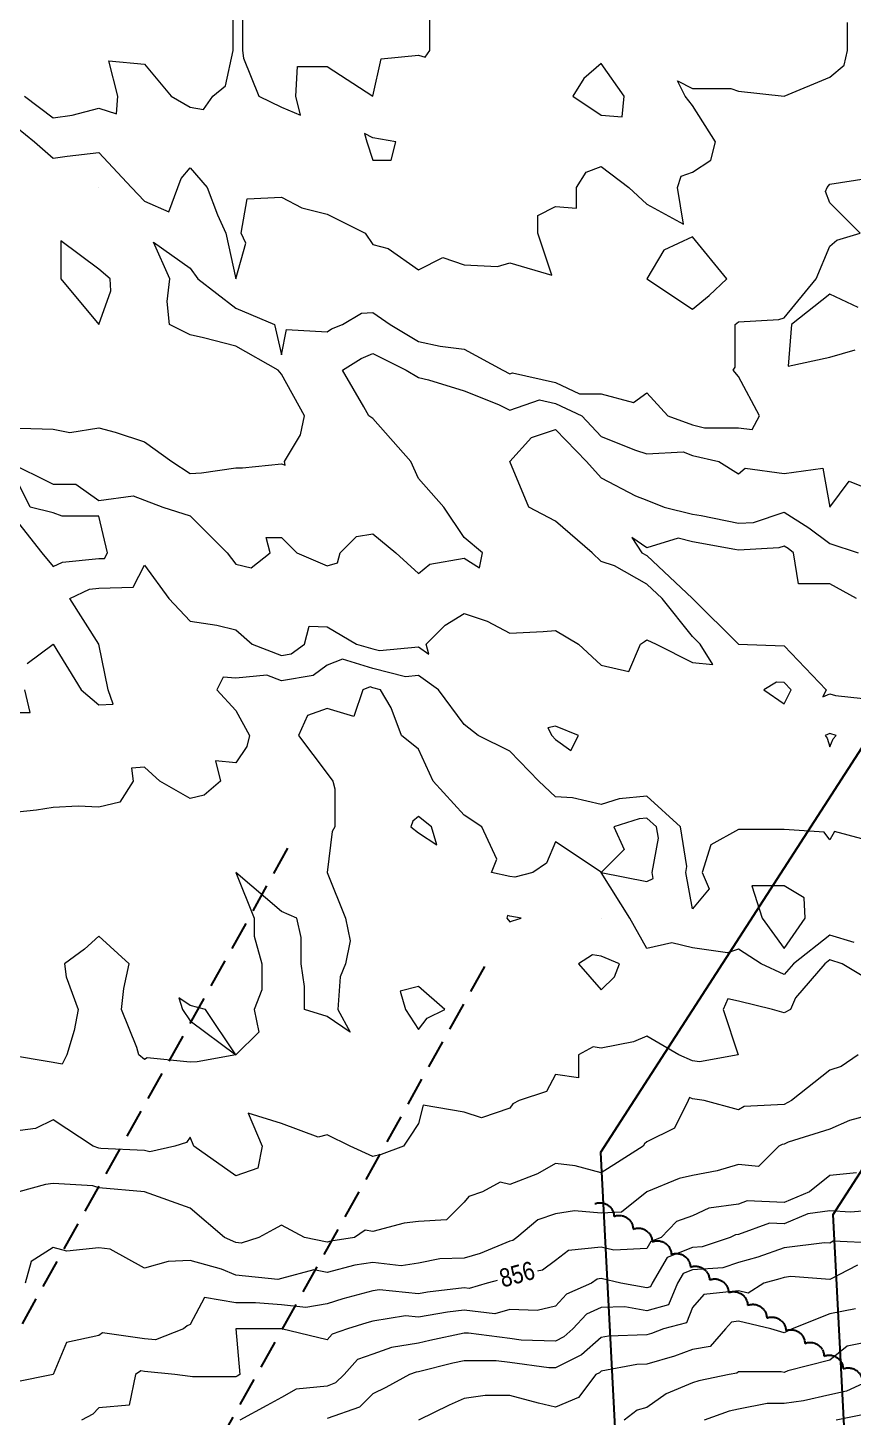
# Model space of a CAD drawing. Extents: x 532589 to 538856, y 6045658 to 6049082.
# Drawn here: x 536617 to 536977, y 6047909 to 6048514 of the extents above; entities that cross this region are included whole.
import ezdxf

# ---------------------------------------------------------------- set-up
doc = ezdxf.new("R2010")
doc.units = 0
doc.header["$LTSCALE"] = 5
doc.linetypes.add('0', pattern=[1, 1, 0])
doc.linetypes.add('foc-ACCESSROAD', pattern=[3.75, 2.5, -1.25])
for name, color, linetype in [('C-AR', 13, 'foc-ACCESSROAD'), ('F-RW', 190, 'Continuous'), ('T-BUSH', 110, '0')]:
    doc.layers.add(name, color=color, linetype=linetype)
doc.layers.add('C-TOPO-MAJR', color=7, linetype='Continuous', lineweight=15, true_color=0xd3aa5f)
doc.layers.add('C-TOPO-MINR', color=7, linetype='Continuous', lineweight=13, true_color=0xe9d5af)
doc.layers.add('C-TOPO-MAJR-TEXT', color=7, linetype='Continuous', true_color=0x644b1b)
doc.styles.get("Standard").update_dxf_attribs({"font": 'ARIALN.TTF'})

msp = doc.modelspace()

# ---------------------------------------------------------------- linework, layer by layer
at = {"layer": 'C-AR', "flags": 128}
for points in [[(536194.759, 6047196.13), (536730.883, 6048156.681)], [(536816.545, 6048105.08), (536280.421, 6047144.529)]]:
    msp.add_lwpolyline(points, dxfattribs=at)
at = {"layer": 'C-TOPO-MAJR', "color": 9, "true_color": 0xbfbfbf, "flags": 128}
for points, elevation in [([(536616.079, 6048484.604), (536628.521, 6048475.124), (536636.815, 6048476.31), (536648.43, 6048479.366), (536656.084, 6048476.949), (536656.723, 6048484.604), (536652.857, 6048500.085), (536668.338, 6048498.536), (536679.953, 6048484.604), (536688.246, 6048479.864), (536694.101, 6048478.749), (536698.2, 6048484.604), (536703.63, 6048489.128), (536707.047, 6048504.512), (536707.047, 6048505.619), (536707.047, 6048524.42)], 4270), ([(536711.001, 6048521.574), (536711.001, 6048504.512), (536711.476, 6048501.191), (536718.109, 6048484.604), (536728.063, 6048479.864), (536736.356, 6048476.31), (536734.284, 6048484.604), (536735.09, 6048497.485), (536747.971, 6048497.485), (536767.879, 6048484.604), (536771.501, 6048500.89), (536787.788, 6048502.52), (536790.634, 6048501.666), (536792.765, 6048504.512), (536792.765, 6048519.443)], 4270), ([(536978.578, 6048265.612), (536966.963, 6048271.946), (536953.389, 6048271.946), (536951.243, 6048285.521), (536948.863, 6048287.329), (536947.054, 6048288.469), (536944.843, 6048287.731), (536927.146, 6048286.693), (536925.67, 6048286.997), (536907.238, 6048290.348), (536900.866, 6048291.893), (536887.329, 6048287.618), (536880.687, 6048292.163), (536885.115, 6048285.521), (536887.329, 6048284.275), (536907.238, 6048265.612), (536927.146, 6048245.704), (536947.054, 6048244.907), (536965.43, 6048225.796), (536963.897, 6048222.73), (536966.963, 6048224.063), (536969.453, 6048223.305), (536986.871, 6048221.374)], 4275), ([(536986.871, 6048159.177), (536969.06, 6048163.973), (536966.963, 6048160.378), (536964.619, 6048163.727), (536947.054, 6048164.825), (536928.391, 6048164.825), (536927.146, 6048164.825), (536915.199, 6048158.109), (536911.427, 6048146.162), (536914.474, 6048138.926), (536907.238, 6048130.24), (536904.29, 6048146.162), (536904.751, 6048148.649), (536902, 6048166.071), (536887.329, 6048179.343), (536875.211, 6048178.189), (536867.421, 6048175.74), (536854.886, 6048178.606), (536847.513, 6048179.115), (536840.14, 6048185.979), (536827.604, 6048198.994), (536813.818, 6048205.887), (536807.696, 6048210.569), (536796.442, 6048225.796), (536787.788, 6048232.016), (536782.101, 6048231.483), (536767.879, 6048235.114), (536754.607, 6048239.068), (536747.971, 6048236.58), (536741.809, 6048231.958), (536728.063, 6048229.667), (536721.729, 6048232.13), (536708.154, 6048230.771), (536702.626, 6048231.325), (536699.861, 6048225.796), (536708.154, 6048216.747), (536714.126, 6048205.887), (536712.932, 6048201.109), (536708.154, 6048193.94), (536699.308, 6048194.826), (536701.522, 6048185.979), (536694.373, 6048179.852), (536688.246, 6048178.394), (536674.971, 6048185.979), (536668.338, 6048192.101), (536662.651, 6048191.666), (536663.363, 6048185.979), (536657.617, 6048176.791), (536648.43, 6048174.604), (536639.469, 6048175.031), (536628.521, 6048174.455), (536621.281, 6048173.31), (536608.613, 6048172.042)], 4275), ([(536978.578, 6048015.097), (536966.963, 6048014.044), (536958.112, 6048006.804), (536947.054, 6048002.175), (536931.031, 6048002.919), (536927.146, 6048001.494), (536914.265, 6047999.777), (536907.238, 6047996.417), (536900.174, 6047993.959), (536893.55, 6047986.896), (536889.075, 6047985.15), (536887.329, 6047982.156), (536872.851, 6047981.466), (536867.421, 6047982.777), (536853.114, 6047981.295), (536847.513, 6047976.942), (536841.731, 6047972.769), (536827.604, 6047970.049), (536825.453, 6047969.138), (536817.65, 6047966.987), (536809.907, 6047964.776), (536807.696, 6047965.046), (536791.684, 6047963.091), (536787.788, 6047962.392), (536770.723, 6047964.144), (536767.879, 6047963.67), (536754.782, 6047960.176), (536747.971, 6047958.062), (536738.603, 6047956.447), (536728.063, 6047957.558), (536716.687, 6047958.455), (536708.154, 6047958.455), (536694.426, 6047960.808), (536688.246, 6047949.071), (536686.918, 6047948.407), (536685.4, 6047947.079), (536673.116, 6047942.301), (536668.338, 6047942.813), (536650.09, 6047945.418), (536648.43, 6047944.233), (536634.376, 6047941.224), (536628.521, 6047927.171), (536611.933, 6047923.85)], 4280), ([(536986.871, 6047942.102), (536974.514, 6047939.528), (536966.963, 6047933.392), (536948.715, 6047928.831), (536947.054, 6047928.037), (536945.809, 6047928.416), (536927.146, 6047928.416), (536926.56, 6047927.757), (536923.16, 6047927.171), (536909.891, 6047924.518), (536907.238, 6047923.553), (536895.678, 6047918.822), (536887.329, 6047912.791), (536883.002, 6047911.59), (536877.375, 6047907.262)], 4285)]:
    msp.add_lwpolyline(points, dxfattribs=dict(at, elevation=elevation))
at = {"layer": 'C-TOPO-MINR', "color": 254, "true_color": 0xd9d9d9, "flags": 128}
for points, elevation in [([(536608.613, 6048474.281), (536620.377, 6048464.695), (536628.521, 6048457.527), (536634.7, 6048458.517), (536648.43, 6048460.102), (536662.65, 6048444.787), (536668.338, 6048438.888), (536678.955, 6048434.17), (536682.819, 6048444.787), (536684.266, 6048448.767), (536688.246, 6048453.313), (536695.711, 6048444.787), (536700.186, 6048432.847), (536703.73, 6048424.879), (536708.154, 6048404.983), (536712.579, 6048420.454), (536710.498, 6048424.879), (536713.13, 6048439.811), (536728.063, 6048440.593), (536736.914, 6048435.936), (536747.971, 6048433.174), (536764.562, 6048424.879), (536767.879, 6048419.9), (536774.521, 6048418.237), (536787.788, 6048408.947), (536798.404, 6048414.262), (536807.696, 6048411.03), (536822.175, 6048410.4), (536827.604, 6048411.999), (536845.85, 6048406.633), (536839.768, 6048424.879), (536839.768, 6048432.623), (536847.513, 6048436.496), (536856.559, 6048435.741), (536856.559, 6048444.787), (536860.784, 6048451.425), (536867.421, 6048453.977), (536879.364, 6048444.787), (536887.329, 6048437.546), (536903.251, 6048428.865), (536900.611, 6048444.787), (536902.265, 6048449.76), (536907.238, 6048451.414), (536915.203, 6048456.73), (536917.196, 6048464.695), (536907.238, 6048480.617), (536903.912, 6048484.604), (536900.594, 6048491.248), (536907.238, 6048487.929), (536923.821, 6048487.929), (536927.146, 6048486.82), (536947.051, 6048484.607), (536947.054, 6048484.612), (536947.058, 6048484.607), (536966.963, 6048492.899), (536973.298, 6048498.177), (536974.705, 6048504.512), (536974.705, 6048516.678)], 4271), ([(536867.421, 6048476.308), (536876.472, 6048475.553), (536877.378, 6048484.604), (536867.421, 6048498.822), (536859.764, 6048492.26), (536854.981, 6048484.604), (536867.421, 6048476.308)], 4271), ([(536767.879, 6048466.503), (536764.265, 6048468.31), (536765.228, 6048464.695), (536767.879, 6048456.742), (536775.833, 6048456.742), (536777.825, 6048464.695), (536767.879, 6048466.503)], 4271), ([(536613.971, 6048339.887), (536628.521, 6048339.348), (536635.761, 6048338.006), (536648.43, 6048340.004), (536655.542, 6048338.133), (536668.338, 6048333.87), (536680.284, 6048325.337), (536688.246, 6048320.146), (536693.221, 6048320.362), (536708.154, 6048322.493), (536710.999, 6048322.493), (536728.063, 6048324.291), (536729.719, 6048323.68), (536729.388, 6048325.337), (536736.359, 6048336.949), (536738.018, 6048345.245), (536728.063, 6048363.349), (536726.535, 6048365.154), (536708.154, 6048375.539), (536694.104, 6048379.205), (536688.246, 6048380.537), (536679.194, 6048385.062), (536678.293, 6048395.015), (536679.4, 6048404.97), (536672.315, 6048420.902), (536688.246, 6048409.656), (536691.565, 6048404.97), (536708.154, 6048392.127), (536725.001, 6048385.062), (536728.063, 6048371.779), (536730.274, 6048382.851), (536747.971, 6048381.918), (536749.898, 6048383.135), (536754.606, 6048385.062), (536762.902, 6048390.04), (536767.879, 6048390.257), (536775.346, 6048385.062), (536787.788, 6048377.688), (536797.268, 6048375.582), (536807.696, 6048374.28), (536824.542, 6048365.154), (536827.604, 6048363.562), (536828.775, 6048363.983), (536847.513, 6048359.725), (536857.898, 6048354.769), (536867.421, 6048354.769), (536881.472, 6048351.103), (536887.329, 6048355.198), (536896.382, 6048345.245), (536907.238, 6048341.265), (536912.429, 6048340.054), (536927.146, 6048340.054), (536933.117, 6048339.274), (536936.334, 6048345.245), (536927.146, 6048362.315), (536924.939, 6048365.154), (536925.822, 6048366.478), (536925.822, 6048385.062), (536926.544, 6048385.664), (536927.146, 6048386.23), (536944.844, 6048387.272), (536947.054, 6048387.905), (536961.105, 6048404.97), (536966.963, 6048419.193), (536970.025, 6048421.817), (536980.246, 6048424.879), (536966.963, 6048438.162), (536965.157, 6048442.982), (536965.86, 6048444.787), (536966.963, 6048446.315), (536982.889, 6048448.769)], 4272), ([(536648.431, 6048444.787), (536648.43, 6048444.789), (536648.428, 6048444.789), (536648.417, 6048444.787), (536648.43, 6048444.739), (536648.478, 6048444.739), (536648.431, 6048444.787)], 4272), ([(536653.405, 6048404.97), (536648.43, 6048409.116), (536631.847, 6048421.553), (536631.847, 6048404.97), (536648.43, 6048385.067), (536653.666, 6048399.734), (536653.405, 6048404.97)], 4271), ([(536914.477, 6048397.731), (536922.169, 6048404.97), (536907.238, 6048423.344), (536894.666, 6048417.542), (536887.331, 6048404.97), (536907.238, 6048391.7), (536914.477, 6048397.731)], 4271), ([(536979.406, 6048392.527), (536966.963, 6048398.334), (536950.37, 6048385.062), (536948.86, 6048366.959), (536966.963, 6048370.842), (536978.025, 6048374)], 4272), ([(536608.613, 6048304.526), (536623.546, 6048285.521), (536628.521, 6048279.463), (536632.619, 6048281.423), (536648.43, 6048282.952), (536650.918, 6048283.032), (536652.221, 6048285.521), (536648.43, 6048301.452), (536632.498, 6048301.452), (536628.521, 6048302.943), (536618.561, 6048305.429), (536608.661, 6048325.289), (536628.521, 6048315.389), (536638.469, 6048315.389), (536648.43, 6048308.268), (536663.363, 6048310.404), (536668.338, 6048308.491), (536676.301, 6048305.429), (536688.246, 6048301.696), (536704.422, 6048285.521), (536708.154, 6048280.544), (536714.792, 6048278.884), (536723.09, 6048285.521), (536721.429, 6048292.154), (536728.063, 6048292.154), (536734.696, 6048285.521), (536747.971, 6048279.838), (536752.393, 6048281.099), (536753.654, 6048285.521), (536760.767, 6048292.633), (536767.879, 6048293.82), (536777.835, 6048285.521), (536787.788, 6048276.468), (536792.766, 6048280.543), (536807.696, 6048283.18), (536814.327, 6048278.89), (536815.655, 6048285.521), (536807.696, 6048292.151), (536798.847, 6048305.429), (536787.788, 6048317.872), (536784.469, 6048325.337), (536767.879, 6048344.003), (536766.072, 6048345.245), (536763.903, 6048349.222), (536754.608, 6048365.154), (536762.742, 6048370.291), (536767.879, 6048372.393), (536782.359, 6048365.154), (536787.788, 6048362.011), (536792.052, 6048360.889), (536807.696, 6048356.197), (536822.626, 6048350.224), (536827.604, 6048347.635), (536840.487, 6048352.271), (536847.513, 6048350.674), (536858.888, 6048345.245), (536867.421, 6048336.288), (536882.351, 6048330.315), (536887.329, 6048328.656), (536903.045, 6048329.53), (536907.238, 6048327.993), (536918.617, 6048325.337), (536927.146, 6048319.908), (536930.131, 6048322.352), (536947.054, 6048320.143), (536963.977, 6048322.352), (536966.96, 6048305.429), (536966.962, 6048305.428), (536966.963, 6048305.427), (536966.966, 6048305.426), (536966.975, 6048305.429), (536975.492, 6048316.808), (536986.871, 6048312.068)], 4273), ([(536617.146, 6048237.171), (536628.521, 6048245.701), (536640.773, 6048225.796), (536648.43, 6048219.161), (536654.652, 6048219.573), (536652.577, 6048225.796), (536648.431, 6048245.703), (536648.433, 6048245.704), (536648.43, 6048245.707), (536635.76, 6048265.612), (536644.331, 6048269.711), (536648.43, 6048270.107), (536663.361, 6048270.589), (536668.338, 6048280.094), (536678.955, 6048265.612), (536688.246, 6048255.656), (536699.863, 6048253.995), (536708.154, 6048251.923), (536715.263, 6048245.704), (536728.063, 6048240.728), (536732.328, 6048241.439), (536738.015, 6048245.704), (536740.181, 6048253.494), (536747.971, 6048253.171), (536760.77, 6048245.704), (536767.879, 6048243.586), (536770.724, 6048242.86), (536787.788, 6048244.461), (536792.207, 6048241.285), (536791.101, 6048245.704), (536799.401, 6048253.999), (536807.696, 6048258.977), (536817.653, 6048255.656), (536827.604, 6048250.443), (536842.084, 6048251.133), (536847.513, 6048251.675), (536857.465, 6048245.704), (536867.421, 6048236.514), (536879.364, 6048233.761), (536884.486, 6048245.704), (536886.224, 6048246.81), (536887.329, 6048247.514), (536891.311, 6048245.704), (536907.238, 6048237.741), (536916.087, 6048236.855), (536910.555, 6048245.704), (536907.238, 6048249.021), (536893.965, 6048265.612), (536887.329, 6048271.833), (536873.112, 6048279.829), (536867.421, 6048281.726), (536863.437, 6048285.521), (536847.513, 6048299.37), (536835.9, 6048305.429), (536827.608, 6048325.334), (536827.606, 6048325.337), (536837.006, 6048335.844), (536847.513, 6048339.345), (536861.023, 6048325.337), (536867.421, 6048318.172), (536882.349, 6048310.409), (536887.329, 6048308.417), (536894.798, 6048305.429), (536907.238, 6048302.413), (536910.924, 6048301.742), (536927.146, 6048298.402), (536933.783, 6048298.792), (536947.054, 6048303.218), (536957.912, 6048296.379), (536966.963, 6048289.5), (536979.406, 6048285.521)], 4274), ([(536608.613, 6048215.839), (536618.569, 6048215.839), (536616.27, 6048225.796)], 4274), ([(536977.682, 6048115.534), (536966.963, 6048118.721), (536951.173, 6048106.346), (536947.054, 6048101.569), (536937.102, 6048106.346), (536927.146, 6048112.633), (536922.367, 6048111.124), (536907.238, 6048113.21), (536898.188, 6048115.395), (536887.329, 6048112.983), (536879.865, 6048126.254), (536867.423, 6048146.16), (536887.329, 6048142.182), (536890.043, 6048143.449), (536889.54, 6048146.162), (536892.308, 6048161.092), (536891.522, 6048166.071), (536887.329, 6048169.864), (536883.866, 6048169.534), (536872.851, 6048166.071), (536877.381, 6048156.11), (536867.421, 6048146.17), (536867.397, 6048146.187), (536847.513, 6048159.429), (536843.536, 6048150.139), (536837.568, 6048146.162), (536829.701, 6048144.066), (536827.604, 6048144.43), (536819.636, 6048146.162), (536821.915, 6048151.852), (536815.353, 6048166.071), (536807.696, 6048171.047), (536794.123, 6048185.979), (536787.788, 6048199.914), (536780.32, 6048205.887), (536775.833, 6048217.842), (536771.193, 6048225.796), (536767.879, 6048226.642), (536766.675, 6048227.001), (536763.46, 6048225.796), (536759.584, 6048214.183), (536747.971, 6048217.598), (536739.316, 6048214.543), (536735.528, 6048205.887), (536747.971, 6048189.298), (536750.46, 6048185.979), (536751.291, 6048182.659), (536751.291, 6048166.071), (536750.067, 6048163.974), (536747.971, 6048146.174), (536747.966, 6048146.167), (536747.97, 6048146.162), (536747.971, 6048146.158), (536755.934, 6048126.254), (536757.923, 6048116.302), (536755.937, 6048106.346), (536753.662, 6048100.654), (536752.568, 6048086.437), (536757.931, 6048076.477), (536747.971, 6048083.292), (536738.011, 6048086.437), (536738.011, 6048096.398), (536736.589, 6048106.346), (536736.589, 6048117.728), (536734.697, 6048126.254), (536728.063, 6048129.097), (536708.156, 6048146.162), (536708.154, 6048146.174), (536708.151, 6048146.166), (536708.15, 6048146.162), (536708.154, 6048146.15), (536716.123, 6048126.254), (536716.123, 6048118.286), (536719.537, 6048106.346), (536719.537, 6048094.963), (536716.123, 6048086.437), (536718.118, 6048076.474), (536708.154, 6048066.541), (536694.89, 6048086.437), (536688.246, 6048088.1), (536683.263, 6048091.42), (536684.921, 6048086.437), (536688.246, 6048081.454), (536708.146, 6048066.529), (536691.234, 6048063.541), (536688.246, 6048063.384), (536669.509, 6048065.358), (536668.338, 6048064.538), (536665.85, 6048066.529), (536665.02, 6048069.846), (536658.386, 6048086.437), (536659.292, 6048095.483), (536661.7, 6048106.346), (536648.43, 6048118.288), (536642.142, 6048112.633), (536633.499, 6048106.346), (536634.211, 6048100.656), (536639.379, 6048086.437), (536637.707, 6048077.251), (536634.495, 6048066.529), (536632.504, 6048062.546), (536628.521, 6048063.209), (536608.621, 6048066.529)], 4276), ([(536950.116, 6048225.796), (536947.054, 6048228.98), (536943.737, 6048229.113), (536938.205, 6048225.796), (536947.054, 6048219.672), (536950.116, 6048225.796)], 4274), ([(536854.157, 6048199.243), (536857.479, 6048205.887), (536847.513, 6048209.874), (536844.187, 6048209.213), (536845.85, 6048205.887), (536847.513, 6048204.074), (536854.157, 6048199.243)], 4274), ([(536966.963, 6048206.755), (536964.968, 6048205.887), (536965.789, 6048204.714), (536966.963, 6048200.904), (536968.497, 6048204.353), (536969.813, 6048205.887), (536966.963, 6048206.755)], 4274), ([(536793.477, 6048166.071), (536787.788, 6048170.495), (536785.299, 6048168.559), (536784.468, 6048166.071), (536787.788, 6048163.416), (536795.756, 6048158.102), (536793.477, 6048166.071)], 4276), ([(536955.902, 6048135.102), (536947.054, 6048140.309), (536932.999, 6048140.309), (536937.498, 6048126.254), (536947.054, 6048112.98), (536956.243, 6048126.254), (536955.902, 6048135.102)], 4276), ([(536828.772, 6048125.086), (536832.571, 6048126.254), (536827.604, 6048127.117), (536826.501, 6048127.357), (536826.28, 6048126.254), (536827.604, 6048124.599), (536828.772, 6048125.086)], 4277), ([(536867.423, 6048126.254), (536867.421, 6048126.256), (536867.418, 6048126.257), (536867.405, 6048126.254), (536867.421, 6048126.252), (536867.425, 6048126.25), (536867.423, 6048126.254)], 4277), ([(536873.112, 6048100.654), (536875.387, 6048106.346), (536867.421, 6048109.665), (536863.627, 6048110.14), (536857.462, 6048106.346), (536867.421, 6048094.963), (536873.112, 6048100.654)], 4276), ([(536986.871, 6048097.498), (536972.392, 6048106.346), (536966.963, 6048107.959), (536964.904, 6048106.346), (536952.027, 6048091.41), (536949.894, 6048086.437), (536947.054, 6048084.908), (536942.082, 6048086.437), (536927.146, 6048089.95), (536922.553, 6048091.03), (536920.509, 6048086.437), (536927.138, 6048066.537), (536927.13, 6048066.529), (536910.224, 6048063.542), (536907.238, 6048064.04), (536901.263, 6048066.529), (536887.329, 6048074.724), (536881.525, 6048072.333), (536867.421, 6048069.514), (536863.908, 6048070.042), (536857.469, 6048066.529), (536857.469, 6048056.573), (536847.513, 6048057.996), (536843.531, 6048050.602), (536831.581, 6048046.621), (536828.93, 6048045.295), (536827.604, 6048043.307), (536815.161, 6048039.155), (536807.696, 6048041.643), (536789.776, 6048044.632), (536787.788, 6048036.66), (536783.816, 6048030.684), (536781.162, 6048026.712), (536771.499, 6048023.093), (536767.879, 6048022.288), (536757.922, 6048026.712), (536747.971, 6048031.688), (536743.992, 6048030.692), (536728.063, 6048036.666), (536713.586, 6048041.189), (536719.683, 6048026.712), (536717.676, 6048017.191), (536708.154, 6048013.831), (536689.901, 6048026.712), (536688.246, 6048030.684), (536686.592, 6048028.367), (536681.621, 6048026.712), (536670.68, 6048024.371), (536668.338, 6048024.903), (536649.376, 6048025.766), (536648.43, 6048025.848), (536645.943, 6048026.712), (536628.521, 6048038.321), (536620.782, 6048034.452), (536608.613, 6048032.934)], 4277), ([(536791.582, 6048082.643), (536799.17, 6048086.437), (536787.788, 6048096.396), (536779.822, 6048094.403), (536782.096, 6048086.437), (536787.788, 6048077.586), (536791.582, 6048082.643)], 4276), ([(536979.406, 6048066.529), (536971.941, 6048061.551), (536966.963, 6048059.892), (536950.37, 6048046.621), (536947.054, 6048044.891), (536929.634, 6048044.133), (536927.146, 6048042.639), (536912.21, 6048046.621), (536907.238, 6048047.449), (536905.818, 6048048.04), (536905.249, 6048046.621), (536899.276, 6048034.674), (536887.329, 6048028.701), (536886.225, 6048027.817), (536885.673, 6048026.712), (536874.486, 6048019.647), (536867.421, 6048015.186), (536856.047, 6048018.178), (536847.513, 6048019.246), (536839.548, 6048014.768), (536827.604, 6048010.123), (536823.338, 6048011.07), (536815.655, 6048006.804), (536809.685, 6048004.815), (536807.696, 6048002.382), (536799.956, 6047994.636), (536787.788, 6047993.92), (536781.504, 6047993.18), (536767.879, 6047989.549), (536764.562, 6047990.213), (536759.916, 6047986.896), (536749.542, 6047985.324), (536747.971, 6047984.905), (536738.019, 6047986.896), (536728.063, 6047992.327), (536724.549, 6047990.41), (536718.107, 6047986.896), (536710.543, 6047984.507), (536708.154, 6047984.763), (536703.178, 6047986.896), (536688.246, 6047999.693), (536668.343, 6048006.799), (536668.338, 6048006.798), (536668.314, 6048006.804), (536648.43, 6048008.535), (536645.776, 6048009.457), (536628.521, 6048010.537), (536625.202, 6048010.123), (536613.579, 6048006.804)], 4278), ([(536986.871, 6048041.09), (536975.618, 6048037.965), (536966.963, 6048034.177), (536948.864, 6048028.522), (536947.054, 6048027.578), (536946.225, 6048027.542), (536944.844, 6048026.712), (536935.995, 6048017.864), (536927.146, 6048018.747), (536917.959, 6048015.991), (536907.238, 6048014.043), (536901.339, 6048012.703), (536887.332, 6048006.804), (536887.33, 6048006.803), (536887.329, 6048006.802), (536876.269, 6047997.956), (536867.421, 6047997.615), (536855.807, 6047998.51), (536847.513, 6047997.323), (536839.693, 6047994.716), (536830.664, 6047986.896), (536828.887, 6047985.613), (536827.604, 6047985.366), (536814.692, 6047979.9), (536807.696, 6047977.971), (536797.079, 6047977.605), (536787.788, 6047975.745), (536780.238, 6047974.538), (536767.879, 6047976.037), (536760.02, 6047974.846), (536747.971, 6047971.632), (536742.165, 6047972.794), (536728.063, 6047969.084), (536726.47, 6047968.581), (536708.154, 6047970.541), (536701.935, 6047973.207), (536688.246, 6047976.94), (536678.726, 6047976.507), (536668.338, 6047973.622), (536653.402, 6047981.923), (536648.43, 6047982.476), (536634.491, 6047980.926), (536628.521, 6047982.631), (536619.001, 6047976.507), (536616.357, 6047966.987)], 4279), ([(536986.871, 6047998.839), (536975.811, 6047997.956), (536966.963, 6047998.567), (536957.408, 6047997.249), (536947.054, 6047992.915), (536940.742, 6047993.208), (536927.146, 6047988.221), (536925.977, 6047988.065), (536923.531, 6047986.896), (536911.311, 6047982.823), (536907.238, 6047982.525), (536896.061, 6047978.164), (536889.543, 6047966.987), (536888.892, 6047965.425), (536887.329, 6047964.995), (536875.947, 6047966.987), (536867.421, 6047969.046), (536865.556, 6047968.852), (536863.156, 6047966.987), (536852.273, 6047962.227), (536847.513, 6047957.034), (536839.403, 6047955.189), (536827.604, 6047955.611), (536820.968, 6047953.716), (536807.696, 6047955.334), (536800.339, 6047954.436), (536787.788, 6047952.183), (536782.1, 6047952.767), (536767.879, 6047950.397), (536765.26, 6047949.699), (536756.823, 6047947.079), (536750.184, 6047944.866), (536747.971, 6047942.393), (536728.069, 6047947.079), (536728.063, 6047947.08), (536728.062, 6047947.08), (536708.154, 6047947.08), (536708.154, 6047947.08), (536708.153, 6047947.079), (536708.154, 6047947.055), (536709.964, 6047927.171), (536708.797, 6047926.529), (536708.154, 6047926.176), (536689.241, 6047926.176), (536688.246, 6047926.266), (536681.605, 6047927.171), (536668.338, 6047928.591), (536666.681, 6047928.827), (536664.361, 6047927.171), (536661.703, 6047913.897), (536648.43, 6047912.689), (536645.834, 6047909.858), (536640.965, 6047907.262)], 4281), ([(536986.871, 6047984.406), (536968.535, 6047985.324), (536966.963, 6047984.506), (536964.75, 6047984.683), (536947.054, 6047982.401), (536935.679, 6047978.363), (536927.146, 6047976.035), (536920.36, 6047973.774), (536907.238, 6047972.815), (536903.046, 6047971.179), (536900.601, 6047966.987), (536896.699, 6047957.618), (536887.329, 6047955.042), (536877.678, 6047956.731), (536867.421, 6047956.41), (536860.929, 6047953.571), (536854.979, 6047947.079), (536851.026, 6047943.566), (536847.513, 6047941.809), (536832.43, 6047942.253), (536827.604, 6047942.888), (536809.506, 6047945.269), (536807.696, 6047945.269), (536792.765, 6047942.102), (536787.788, 6047940.857), (536775.951, 6047939.008), (536767.879, 6047936.02), (536761.243, 6047933.807), (536755.304, 6047927.171), (536751.638, 6047923.504), (536747.971, 6047922.194), (536734.486, 6047920.748), (536728.063, 6047917.216), (536721.641, 6047913.684), (536709.962, 6047907.262)], 4282), ([(536979.013, 6047974.846), (536966.963, 6047968.58), (536950.005, 6047969.938), (536947.054, 6047969.557), (536945.158, 6047968.884), (536938.206, 6047966.987), (536931.474, 6047962.659), (536927.146, 6047963.668), (536912.063, 6047962.162), (536907.238, 6047956.37), (536904.506, 6047949.811), (536894.57, 6047947.079), (536889.32, 6047945.088), (536887.329, 6047944.51), (536870.532, 6047943.968), (536867.421, 6047943.392), (536858.833, 6047935.759), (536847.513, 6047930.1), (536844.495, 6047930.188), (536827.604, 6047932.41), (536821.571, 6047933.204), (536807.696, 6047933.204), (536802.719, 6047932.148), (536787.788, 6047928.415), (536786.712, 6047928.247), (536783.806, 6047927.171), (536773.567, 6047921.483), (536767.879, 6047918.79), (536762.115, 6047913.026), (536747.971, 6047907.972)], 4283), ([(536978.161, 6047955.789), (536966.963, 6047953.716), (536950.669, 6047947.079), (536947.054, 6047945.35), (536941.37, 6047947.079), (536927.146, 6047950.396), (536924.131, 6047950.094), (536921.618, 6047947.079), (536914.85, 6047939.467), (536907.238, 6047938.155), (536899.274, 6047935.135), (536887.329, 6047931.666), (536882.975, 6047931.525), (536867.421, 6047928.646), (536866.64, 6047927.952), (536865.078, 6047927.171), (536857.466, 6047917.218), (536847.513, 6047912.95), (536840.048, 6047914.727), (536827.604, 6047918.121), (536816.745, 6047918.121), (536807.696, 6047916.694), (536801.059, 6047913.899), (536787.79, 6047907.262)], 4284), ([(536986.871, 6047925.748), (536974.246, 6047919.887), (536966.963, 6047918.388), (536955.477, 6047915.685), (536947.054, 6047914.562), (536939.755, 6047914.562), (536927.146, 6047912.041), (536923.164, 6047911.245), (536912.216, 6047907.262)], 4286), ([(536983.957, 6047910.177), (536969.802, 6047907.262)], 4287)]:
    msp.add_lwpolyline(points, dxfattribs=dict(at, elevation=elevation))
at = {"layer": 'F-RW', "flags": 128}
msp.add_lwpolyline([(538856.362, 6047048.307), (538772.278, 6047093.08), (538094.885, 6047487.184), (537971.291, 6047551.077), (537421, 6047401.782), (536986.543, 6047650.81), (536968.488, 6047996.965), (537298.379, 6048508.415), (537214.43, 6048562.563), (536867.045, 6048023.992), (536889.617, 6047591.222), (537407.222, 6047294.535), (537959.939, 6047444.488), (538809.946, 6046961.139)], dxfattribs=at)
at = {"layer": 'T-BUSH', "flags": 128}
msp.add_lwpolyline([(536864.647, 6048001.709, -0.520567), (536872.967, 6047996.17, -0.5205671), (536881.287, 6047990.632, -0.5205671), (536889.607, 6047985.093, -0.5205671), (536897.927, 6047979.555, -0.5205671), (536906.247, 6047974.017, -0.5205671), (536914.567, 6047968.478, -0.5205671), (536922.887, 6047962.94, -0.5205671), (536931.207, 6047957.401, -0.5205671), (536939.527, 6047951.863, -0.5205671), (536947.848, 6047946.325, -0.5205671), (536956.168, 6047940.786, -0.5205671), (536964.488, 6047935.248, -0.5205671), (536972.808, 6047929.709, -0.5205671), (536981.128, 6047924.171, -0.5205671), (536989.448, 6047918.633, -0.5205671), (536997.768, 6047913.094, -0.5205671), (537006.088, 6047907.556, -0.5205671), (537014.408, 6047902.017, -0.5205671), (537022.728, 6047896.479, -0.5205671), (537031.048, 6047890.941, -0.5205671), (537039.368, 6047885.402, -0.5205671), (537047.688, 6047879.864, -0.5205671), (537056.009, 6047874.325, -0.5205671), (537064.329, 6047868.787, -0.5205671), (537072.649, 6047863.249, -0.5205671), (537080.969, 6047857.71, -0.5205671), (537089.289, 6047852.172, -0.5205671), (537097.609, 6047846.633, -0.5205671), (537105.929, 6047841.095, -0.5205671), (537111.148, 6047834.965, -0.5205671), (537105.453, 6047826.751, -0.5205671), (537099.758, 6047818.537, -0.5205671), (537094.063, 6047810.324, -0.5205671), (537088.368, 6047802.11, -0.5205671), (537082.673, 6047793.896, -0.5205671), (537076.978, 6047785.683, -0.5205671), (537071.283, 6047777.469, -0.5205671), (537065.588, 6047769.255, -0.5205671), (537059.893, 6047761.042, -0.5205671), (537054.198, 6047752.828, -0.5205671), (537048.503, 6047744.614, -0.5205671), (537042.807, 6047736.401, -0.5205671), (537037.112, 6047728.187, -0.5205671), (537031.417, 6047719.973, -0.5205671), (537025.722, 6047711.76, -0.5205671), (537020.027, 6047703.546, -0.5205671), (537014.332, 6047695.332, -0.5205671), (537008.637, 6047687.119, -0.5205671), (537002.942, 6047678.905, -0.5205671), (536997.247, 6047670.691, -0.5205671), (536991.552, 6047662.478, -0.5205671), (536985.857, 6047654.264, -0.5205671), (536989.582, 6047648.094, -0.5205671), (536998.169, 6047642.979, -0.5205671), (537006.756, 6047637.864, -0.5205671), (537015.343, 6047632.749, -0.5205671), (537023.93, 6047627.634, -0.5205671), (537032.517, 6047622.519, -0.5205671), (537041.103, 6047617.404, -0.5205671), (537049.69, 6047612.289, -0.5205671), (537058.277, 6047607.174, -0.5205671), (537066.864, 6047602.059, -0.5205671), (537075.451, 6047596.944, -0.5205671), (537084.038, 6047591.829, -0.5205671), (537092.624, 6047586.713, -0.5205671), (537101.211, 6047581.598, -0.5205671), (537109.798, 6047576.483, -0.5205671), (537118.385, 6047571.368, -0.5205671), (537126.972, 6047566.253, -0.5205671), (537135.559, 6047561.138, -0.5205671), (537144.146, 6047556.023, -0.5205671), (537152.732, 6047550.908, -0.5205671), (537161.319, 6047545.793, -0.5205671), (537169.906, 6047540.678, -0.5205671), (537178.493, 6047535.563, -0.5205671), (537187.08, 6047530.448, -0.5205671), (537195.667, 6047525.333, -0.5205671), (537204.253, 6047520.218, -0.5205671), (537212.84, 6047515.103, -0.5205671), (537221.427, 6047509.988, -0.5205671), (537230.014, 6047504.873, -0.5205671), (537238.601, 6047499.758, -0.5205671), (537247.188, 6047494.643, -0.5205671), (537255.774, 6047489.527, -0.5205671), (537264.361, 6047484.412, -0.5205671), (537272.948, 6047479.297, -0.5205671), (537281.535, 6047474.182, -0.5205671), (537290.122, 6047469.067, -0.5205671), (537298.709, 6047463.952, -0.5205671), (537307.296, 6047458.837, -0.5205671), (537315.882, 6047453.722, -0.5205671), (537324.469, 6047448.607, -0.5205671), (537333.056, 6047443.492, -0.5205671), (537341.643, 6047438.377, -0.5205671), (537350.23, 6047433.262, -0.5205671), (537358.817, 6047428.147, -0.5205671), (537367.403, 6047423.032, -0.5205671), (537375.99, 6047417.917, -0.5205671), (537384.577, 6047412.802, -0.5205671), (537393.164, 6047407.687, -0.5205671), (537401.751, 6047402.572, -0.5205671), (537410.338, 6047397.457, -0.5205671), (537418.924, 6047392.341, -0.5205671), (537427.511, 6047387.226, -0.5205671), (537435.35, 6047385.187, -0.5205671), (537440.627, 6047393.676, -0.5205671), (537445.904, 6047402.164, -0.5205671), (537451.181, 6047410.652, -0.5205671), (537456.458, 6047419.141, -0.5205671), (537461.735, 6047427.629, -0.5205671), (537467.012, 6047436.117, -0.5205671), (537472.289, 6047444.605, -0.5205671), (537477.565, 6047453.094, -0.5205671), (537482.842, 6047461.582, -0.5205671), (537488.119, 6047470.07, -0.5205671), (537493.396, 6047478.559, -0.5205671), (537498.673, 6047487.047, -0.5205671), (537503.95, 6047495.535, -0.5205671), (537509.227, 6047504.024, -0.5205671), (537514.504, 6047512.512, -0.5205671), (537519.781, 6047521, -0.5205671), (537525.058, 6047529.488, -0.5205671), (537530.335, 6047537.977, -0.5205671), (537535.612, 6047546.465, -0.5205671), (537540.889, 6047554.953, -0.5205671), (537546.166, 6047563.442, -0.5205671), (537551.443, 6047571.93, -0.5205671), (537556.72, 6047580.418, -0.5205671), (537561.997, 6047588.907, -0.5205671), (537567.274, 6047597.395, -0.5205671), (537572.551, 6047605.883, -0.5205671), (537577.828, 6047614.371, -0.5205671), (537583.105, 6047622.86, -0.5205671), (537588.382, 6047631.348, -0.3603223), (537590.592, 6047638.81, -0.3603223)], format="xyb", dxfattribs=at)

# ---------------------------------------------------------------- next in the draw order: texts
at = {"layer": 'C-TOPO-MAJR-TEXT', "linetype": 'Continuous', "lineweight": -3, "insert": (536830.734, 6047970.891, 4280), "char_height": 8, "width": 14.93402, "attachment_point": 5, "rotation": 15.412115, "bg_fill": 3, "box_fill_scale": 1.181818, "bg_fill_color": 256, "bg_fill_true_color": 13158600, "bg_fill_transparency": 0}
msp.add_mtext('856', dxfattribs=at)

doc.saveas('drawing.dxf')
